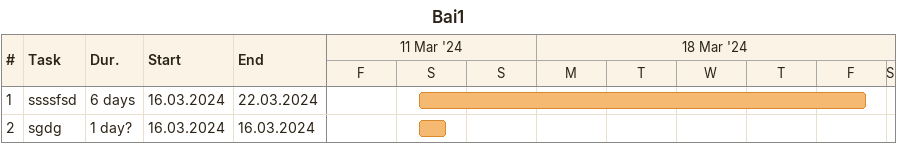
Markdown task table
Bai1

| ID | Task | Duration | Start | Finish |
|---|---|---|---|---|
| 1 | ssssfsd | 6d | 2024-03-16 | 2024-03-22 |
| 2 | sgdg | 1d? | 2024-03-16 | 2024-03-16 |
